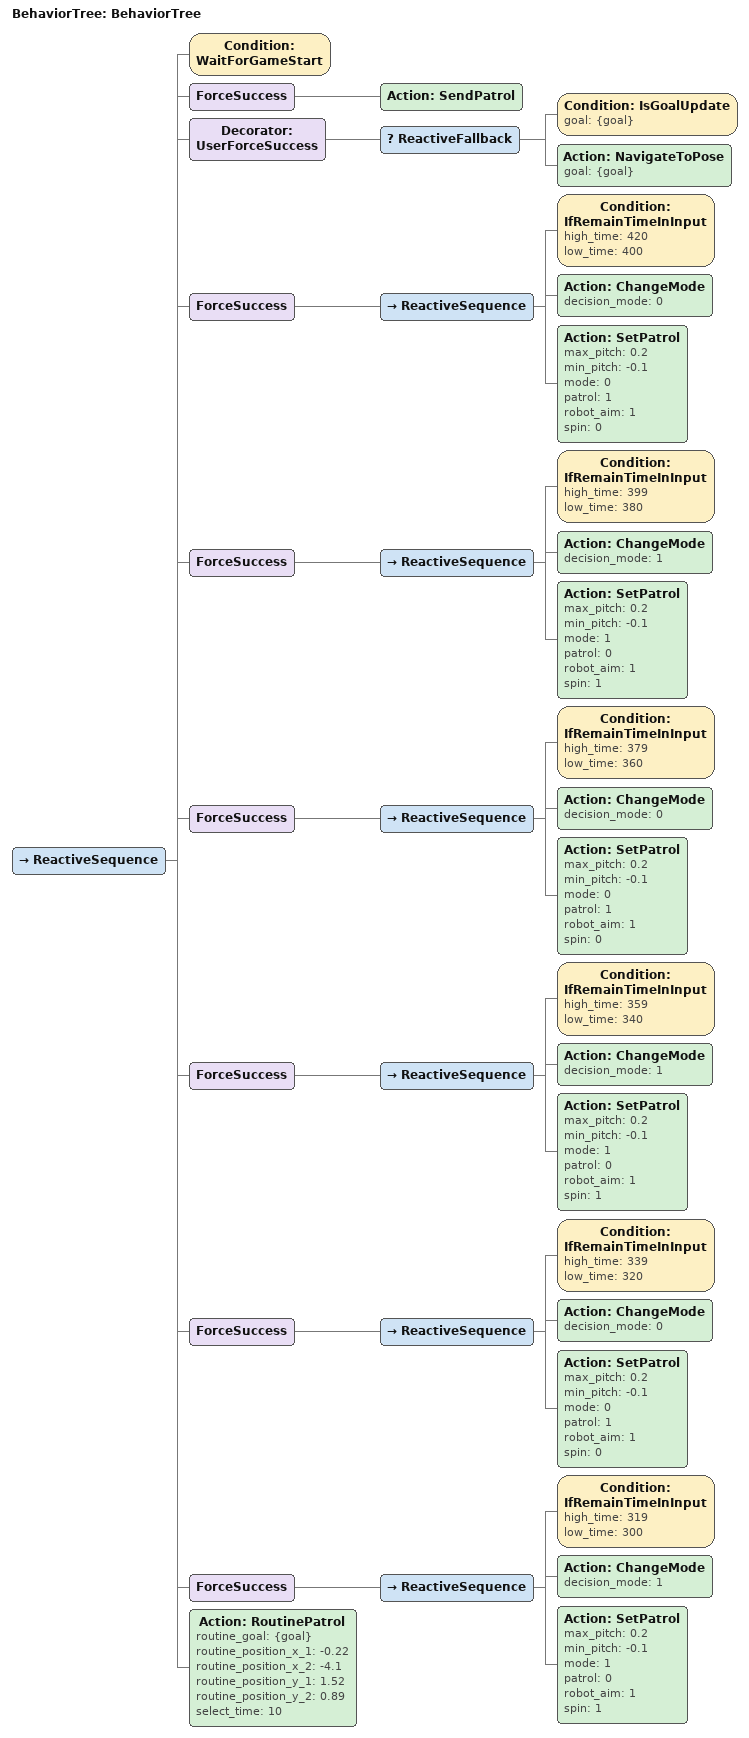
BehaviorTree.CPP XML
<?xml version="1.0"?>
<root main_tree_to_execute="BehaviorTree">
    <BehaviorTree ID="BehaviorTree">
        <ReactiveSequence>
            <Condition ID="WaitForGameStart"/>
            <ForceSuccess>
                <Action ID="SendPatrol"/>
            </ForceSuccess>
            <Decorator ID="UserForceSuccess">
                <ReactiveFallback>
                    <Condition ID="IsGoalUpdate" goal="{goal}"/>
                    <Action ID="NavigateToPose" goal="{goal}"/>
                </ReactiveFallback>
            </Decorator>
            <ForceSuccess>
                <ReactiveSequence>
                    <Condition ID="IfRemainTimeInInput" high_time="420" low_time="400"/>
                    <Action ID="ChangeMode" decision_mode="0"/>
                    <Action ID="SetPatrol" max_pitch="0.2" min_pitch="-0.1" mode="0" patrol="1" robot_aim="1" spin="0"/>
                </ReactiveSequence>
            </ForceSuccess>
            <ForceSuccess>
                <ReactiveSequence>
                    <Condition ID="IfRemainTimeInInput" high_time="399" low_time="380"/>
                    <Action ID="ChangeMode" decision_mode="1"/>
                    <Action ID="SetPatrol" max_pitch="0.2" min_pitch="-0.1" mode="1" patrol="0" robot_aim="1" spin="1"/>
                </ReactiveSequence>
            </ForceSuccess>
            <ForceSuccess>
                <ReactiveSequence>
                    <Condition ID="IfRemainTimeInInput" high_time="379" low_time="360"/>
                    <Action ID="ChangeMode" decision_mode="0"/>
                    <Action ID="SetPatrol" max_pitch="0.2" min_pitch="-0.1" mode="0" patrol="1" robot_aim="1" spin="0"/>
                </ReactiveSequence>
            </ForceSuccess>
            <ForceSuccess>
                <ReactiveSequence>
                    <Condition ID="IfRemainTimeInInput" high_time="359" low_time="340"/>
                    <Action ID="ChangeMode" decision_mode="1"/>
                    <Action ID="SetPatrol" max_pitch="0.2" min_pitch="-0.1" mode="1" patrol="0" robot_aim="1" spin="1"/>
                </ReactiveSequence>
            </ForceSuccess>
            <ForceSuccess>
                <ReactiveSequence>
                    <Condition ID="IfRemainTimeInInput" high_time="339" low_time="320"/>
                    <Action ID="ChangeMode" decision_mode="0"/>
                    <Action ID="SetPatrol" max_pitch="0.2" min_pitch="-0.1" mode="0" patrol="1" robot_aim="1" spin="0"/>
                </ReactiveSequence>
            </ForceSuccess>
            <ForceSuccess>
                <ReactiveSequence>
                    <Condition ID="IfRemainTimeInInput" high_time="319" low_time="300"/>
                    <Action ID="ChangeMode" decision_mode="1"/>
                    <Action ID="SetPatrol" max_pitch="0.2" min_pitch="-0.1" mode="1" patrol="0" robot_aim="1" spin="1"/>
                </ReactiveSequence>
            </ForceSuccess>
            <Action ID="RoutinePatrol" routine_goal="{goal}" routine_position_x_1="-0.22" routine_position_x_2="-4.1" routine_position_y_1="1.52" routine_position_y_2="0.89" select_time="10"/>
        </ReactiveSequence>
    </BehaviorTree>
</root>
